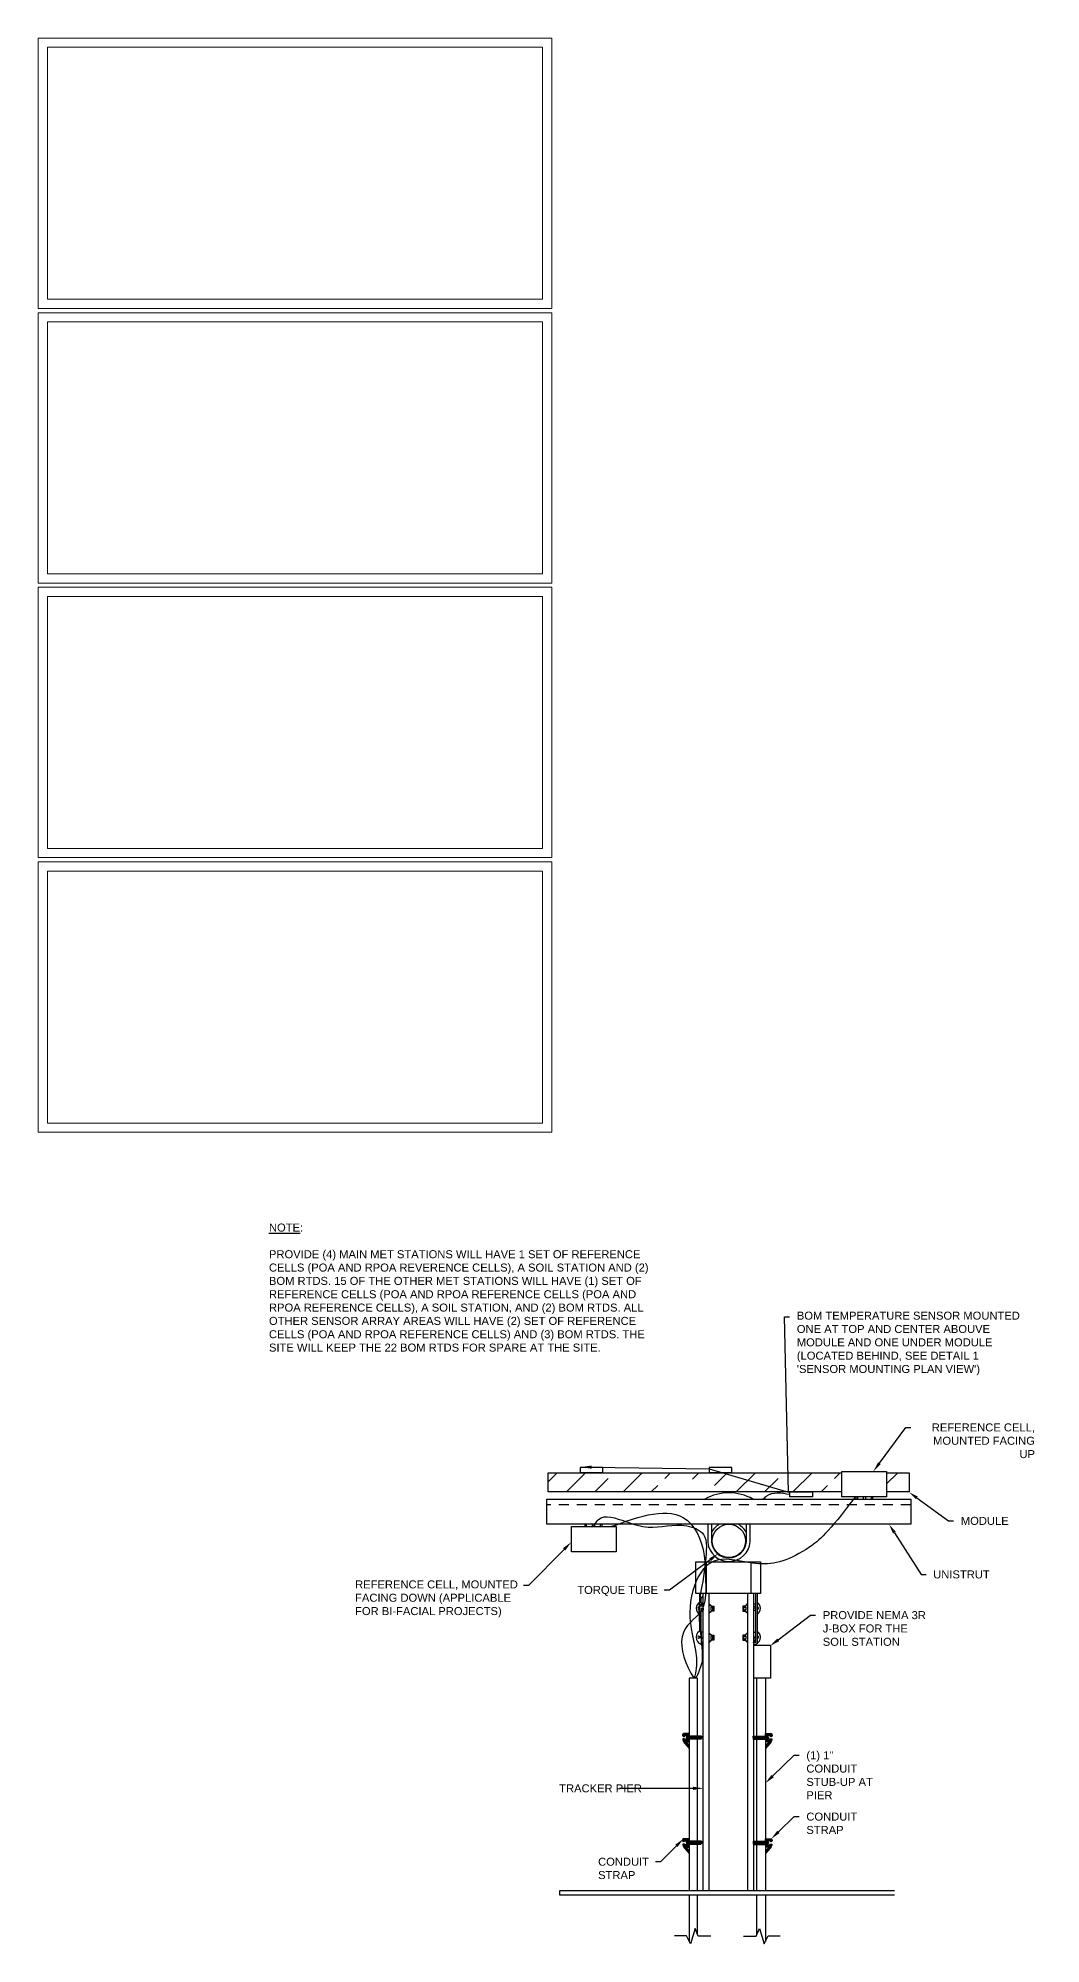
# Model space of a CAD drawing. Header units: feet. Extents: x -17 to 661, y -41 to 600.
# Drawn here: x 630.75 to 643.28, y 551.45 to 575.27 of the extents above; entities that cross this region are included whole.
import ezdxf
from ezdxf import colors
from ezdxf.entities.mleader import LeaderData, LeaderLine
from ezdxf.math import Vec2, Vec3

# ---------------------------------------------------------------- set-up
doc = ezdxf.new("R2010")
doc.units = ezdxf.units.FT
doc.header["$MEASUREMENT"] = 0
doc.linetypes.add('HIDDEN2', pattern=[0.1875, 0.125, -0.0625])
for name, color, linetype in [('DETL-LTLN', 5, 'Continuous'), ('E-DETAIL-THIN', 87, 'Continuous'), ('E-DETL', 7, 'Continuous'), ('E-TEXT', 7, 'Continuous'), ('G-ANNO-TEXT', 1, 'Continuous')]:
    doc.layers.add(name, color=color, linetype=linetype)
doc.styles.add('NEI-A', font='arial.ttf')

msp = doc.modelspace()

# ---------------------------------------------------------------- hatches: boundary and pattern name
at = {"layer": 'E-DETL'}
h = msp.add_hatch(color=252, dxfattribs=at)
h.dxf.hatch_style = 1
h.paths.add_polyline_path([(638.987, 554.052), (639.036, 554.052), (639.036, 554.023), (639.025, 554.011), (638.987, 554.011)])
h.paths.add_polyline_path([(638.882, 554.052), (638.987, 554.052), (638.987, 554.011), (638.882, 554.011)])
h.paths.add_polyline_path([(638.8, 554.073), (638.812, 554.084), (638.882, 554.084), (638.882, 554.052), (638.882, 554.011), (638.882, 553.98), (638.831, 553.98), (638.882, 553.936), (638.882, 553.897), (638.823, 553.964), (638.809, 553.984), (638.803, 554.006), (638.803, 554.016), (638.821, 554.015), (638.833, 554.006), (638.866, 554.008), (638.845, 554.028), (638.853, 554.051), (638.871, 554.051), (638.871, 554.059), (638.833, 554.058), (638.817, 554.049), (638.809, 554.043), (638.798, 554.059)])
h = msp.add_hatch(color=252, dxfattribs=at)
h.dxf.hatch_style = 1
h.paths.add_polyline_path([(639.729, 554.052), (639.681, 554.052), (639.681, 554.023), (639.691, 554.011), (639.729, 554.011)])
h.paths.add_polyline_path([(639.834, 554.052), (639.729, 554.052), (639.729, 554.011), (639.834, 554.011)])
h.paths.add_polyline_path([(639.916, 554.073), (639.905, 554.084), (639.834, 554.084), (639.834, 554.052), (639.834, 554.011), (639.834, 553.98), (639.885, 553.98), (639.834, 553.936), (639.834, 553.897), (639.894, 553.964), (639.908, 553.984), (639.913, 554.006), (639.913, 554.016), (639.895, 554.015), (639.884, 554.006), (639.851, 554.008), (639.872, 554.028), (639.864, 554.051), (639.845, 554.051), (639.846, 554.059), (639.884, 554.058), (639.899, 554.049), (639.907, 554.043), (639.918, 554.059)])
h = msp.add_hatch(color=252, dxfattribs=at)
h.dxf.hatch_style = 1
h.paths.add_polyline_path([(638.987, 552.738), (639.036, 552.738), (639.036, 552.708), (639.025, 552.696), (638.987, 552.696)])
h.paths.add_polyline_path([(638.882, 552.738), (638.987, 552.738), (638.987, 552.696), (638.882, 552.696)])
h.paths.add_polyline_path([(638.8, 552.759), (638.812, 552.769), (638.882, 552.769), (638.882, 552.738), (638.882, 552.696), (638.882, 552.665), (638.831, 552.665), (638.882, 552.621), (638.882, 552.583), (638.823, 552.649), (638.809, 552.669), (638.803, 552.691), (638.803, 552.701), (638.821, 552.7), (638.833, 552.691), (638.866, 552.693), (638.845, 552.714), (638.853, 552.736), (638.871, 552.736), (638.871, 552.744), (638.833, 552.744), (638.817, 552.734), (638.809, 552.729), (638.798, 552.744)])
h = msp.add_hatch(color=252, dxfattribs=at)
h.dxf.hatch_style = 1
h.paths.add_polyline_path([(639.729, 552.738), (639.681, 552.738), (639.681, 552.708), (639.691, 552.696), (639.729, 552.696)])
h.paths.add_polyline_path([(639.834, 552.738), (639.729, 552.738), (639.729, 552.696), (639.834, 552.696)])
h.paths.add_polyline_path([(639.916, 552.759), (639.905, 552.769), (639.834, 552.769), (639.834, 552.738), (639.834, 552.696), (639.834, 552.665), (639.885, 552.665), (639.834, 552.621), (639.834, 552.583), (639.894, 552.649), (639.908, 552.669), (639.913, 552.691), (639.913, 552.701), (639.895, 552.7), (639.884, 552.691), (639.851, 552.693), (639.872, 552.714), (639.864, 552.736), (639.845, 552.736), (639.846, 552.744), (639.884, 552.744), (639.899, 552.734), (639.907, 552.729), (639.918, 552.744)])
at = {"layer": 'E-TEXT'}
h = msp.add_hatch(dxfattribs=at)
h.set_pattern_fill('ANSI33', color=252, scale=2)
h.set_pattern_definition([(45, (20.1241, 28.26624), (-0.3535534, 0.3535534), []), (45, (20.47766, 28.26624), (-0.3535534, 0.3535534), [0.25, -0.125])])
edge = h.paths.add_edge_path()
edge.add_line((640.792, 557.342), (637.121, 557.342))
edge.add_line((637.121, 557.342), (637.121, 557.102))
edge.add_line((637.121, 557.102), (638.67, 557.102))
edge.add_line((638.67, 557.102), (638.67, 557.104))
edge.add_line((638.67, 557.104), (638.468, 557.105))
edge.add_line((638.468, 557.105), (638.468, 557.148))
edge.add_line((638.468, 557.148), (638.693, 557.264))
edge.add_line((638.693, 557.264), (638.738, 557.264))
edge.add_arc((638.812, 557.283), 0.0759, -14.8129, 194.4355, ccw=False)
edge.add_line((638.885, 557.263), (638.932, 557.263))
edge.add_line((638.932, 557.263), (639.158, 557.149))
edge.add_line((639.158, 557.149), (639.158, 557.102))
edge.add_line((639.158, 557.102), (640.792, 557.102))
edge.add_line((640.792, 557.102), (640.792, 557.342))
h = msp.add_hatch(dxfattribs=at)
h.set_pattern_fill('ANSI33', color=252, scale=2)
h.paths.add_polyline_path([(641.629, 557.342), (641.348, 557.342), (641.348, 557.102), (641.629, 557.102)])

# ---------------------------------------------------------------- linework, layer by layer
at = {"linetype": 'Continuous', "lineweight": 15}
for p, q in [((630.748, 575.272), (630.748, 571.893)), ((637.165, 575.272), (630.748, 575.272)), ((637.165, 571.893), (637.165, 575.272)), ((637.05, 575.158), (630.863, 575.158)), ((630.863, 575.158), (630.863, 572.008)), ((637.05, 572.008), (637.05, 575.158)), ((630.748, 571.893), (637.165, 571.893)), ((630.863, 572.008), (637.05, 572.008)), ((630.748, 571.841), (630.748, 568.461)), ((637.165, 571.841), (630.748, 571.841)), ((637.05, 571.726), (630.863, 571.726)), ((630.863, 571.726), (630.863, 568.576)), ((637.05, 568.576), (637.05, 571.726)), ((637.165, 568.461), (637.165, 571.841)), ((630.863, 568.576), (637.05, 568.576)), ((630.748, 568.461), (637.165, 568.461)), ((630.748, 568.409), (630.748, 565.03)), ((637.165, 568.409), (630.748, 568.409)), ((637.165, 565.03), (637.165, 568.409)), ((637.05, 568.294), (630.863, 568.294)), ((630.863, 568.294), (630.863, 565.144)), ((637.05, 565.144), (637.05, 568.294)), ((630.748, 565.03), (637.165, 565.03)), ((630.748, 564.977), (630.748, 561.598)), ((637.165, 564.977), (630.748, 564.977)), ((630.863, 565.144), (637.05, 565.144)), ((637.165, 561.598), (637.165, 564.977)), ((637.05, 564.862), (630.863, 564.862)), ((630.863, 564.862), (630.863, 561.713)), ((637.05, 561.713), (637.05, 564.862)), ((630.863, 561.713), (637.05, 561.713)), ((630.748, 561.598), (637.165, 561.598))]:
    msp.add_line(p, q, dxfattribs=at)
at = {"layer": 'DETL-LTLN'}
for points in [[(638.882, 554.776), (638.882, 552.122)], [(638.987, 554.776), (638.882, 554.776)], [(638.987, 552.122), (638.987, 554.776)], [(639.729, 552.122), (639.729, 554.776)], [(639.834, 554.776), (639.834, 552.122)], [(638.882, 552.053), (638.882, 551.485)], [(638.987, 551.573), (638.987, 552.053)], [(639.729, 551.573), (639.729, 552.053)], [(639.834, 552.053), (639.834, 551.485)]]:
    msp.add_lwpolyline(points, dxfattribs=at)
at = {"layer": 'E-DETAIL-THIN'}
for points in [[(637.805, 557.406), (637.522, 557.406), (637.522, 557.345), (637.805, 557.345), (637.805, 557.406)], [(639.415, 557.406), (639.132, 557.406), (639.132, 557.345), (639.415, 557.345), (639.415, 557.406)], [(640.139, 557.102), (640.422, 557.102), (640.422, 557.041), (640.139, 557.041), (640.139, 557.102)], [(640.962, 557.041), (640.962, 557.013)], [(640.983, 557.041), (640.983, 557.013)], [(641.054, 557.042), (641.054, 557.013)], [(641.083, 557.042), (641.083, 557.013)], [(641.156, 557.042), (641.156, 557.013)], [(641.174, 557.042), (641.174, 557.013)], [(637.582, 556.669), (637.582, 556.698)], [(637.6, 556.669), (637.6, 556.698)], [(637.673, 556.669), (637.673, 556.698)], [(637.702, 556.669), (637.702, 556.698)], [(637.773, 556.67), (637.773, 556.698)], [(637.794, 556.67), (637.794, 556.698)], [(639.036, 554.052), (638.882, 554.052), (638.882, 554.084), (638.812, 554.084), (638.8, 554.073), (638.798, 554.059), (638.809, 554.043), (638.817, 554.049), (638.833, 554.058), (638.871, 554.059), (638.871, 554.051), (638.853, 554.051), (638.845, 554.028), (638.866, 554.008), (638.833, 554.006), (638.821, 554.015), (638.803, 554.016), (638.803, 554.006), (638.809, 553.984), (638.823, 553.964), (638.882, 553.897)], [(638.882, 554.083), (638.803, 554.076), (638.805, 554.045), (638.823, 554.047), (638.829, 554.058), (638.882, 554.058)], [(639.031, 554.008), (639.033, 554.049), (638.865, 554.05), (638.835, 554.009)], [(639.036, 554.052), (639.036, 554.023), (639.025, 554.011), (638.882, 554.011)], [(639.681, 554.052), (639.834, 554.052), (639.834, 554.084), (639.905, 554.084), (639.916, 554.073), (639.918, 554.059), (639.907, 554.043), (639.899, 554.049), (639.884, 554.058), (639.846, 554.059), (639.845, 554.051), (639.864, 554.051), (639.872, 554.028), (639.851, 554.008), (639.884, 554.006), (639.895, 554.015), (639.913, 554.016), (639.913, 554.006), (639.908, 553.984), (639.894, 553.964), (639.834, 553.897)], [(639.681, 554.052), (639.681, 554.023), (639.691, 554.011), (639.834, 554.011)], [(639.685, 554.008), (639.683, 554.049), (639.852, 554.05), (639.881, 554.009)], [(639.834, 554.083), (639.914, 554.076), (639.911, 554.045), (639.894, 554.047), (639.888, 554.058), (639.834, 554.058)], [(638.882, 553.936), (638.831, 553.98), (638.882, 553.98)], [(639.834, 553.936), (639.885, 553.98), (639.834, 553.98)], [(639.036, 552.738), (638.882, 552.738), (638.882, 552.769), (638.812, 552.769), (638.8, 552.759), (638.798, 552.744), (638.809, 552.729), (638.817, 552.734), (638.833, 552.744), (638.871, 552.744), (638.871, 552.736), (638.853, 552.736), (638.845, 552.714), (638.866, 552.693), (638.833, 552.691), (638.821, 552.7), (638.803, 552.701), (638.803, 552.691), (638.809, 552.669), (638.823, 552.649), (638.882, 552.583)], [(638.882, 552.621), (638.831, 552.665), (638.882, 552.665)], [(639.036, 552.738), (639.036, 552.708), (639.025, 552.696), (638.882, 552.696)], [(639.681, 552.738), (639.834, 552.738), (639.834, 552.769), (639.905, 552.769), (639.916, 552.759), (639.918, 552.744), (639.907, 552.729), (639.899, 552.734), (639.884, 552.744), (639.846, 552.744), (639.845, 552.736), (639.864, 552.736), (639.872, 552.714), (639.851, 552.693), (639.884, 552.691), (639.895, 552.7), (639.913, 552.701), (639.913, 552.691), (639.908, 552.669), (639.894, 552.649), (639.834, 552.583)], [(639.681, 552.738), (639.681, 552.708), (639.691, 552.696), (639.834, 552.696)], [(639.834, 552.621), (639.885, 552.665), (639.834, 552.665)]]:
    msp.add_lwpolyline(points, dxfattribs=at)
msp.add_lwpolyline([(639.689, 555.188), (639.897, 555.188), (639.897, 554.776), (639.689, 554.776)], close=True, dxfattribs=at)
at = {"layer": 'E-DETAIL-THIN', "color": 252}
for points in [[(641.449, 552.064), (637.267, 552.064), (637.267, 552.122), (641.449, 552.122)], [(639.154, 551.55), (638.996, 551.55), (638.957, 551.648), (638.899, 551.454), (638.849, 551.553), (638.697, 551.553)], [(639.562, 551.55), (639.72, 551.55), (639.76, 551.648), (639.817, 551.454), (639.867, 551.553), (640.019, 551.553)]]:
    msp.add_lwpolyline(points, dxfattribs=at)
at = {"layer": 'E-DETAIL-THIN'}
for points in [[(637.904, 556.669), (638.855, 556.749), (639.076, 556.235), (639.01, 555.741), (639.033, 555.242), (639.046, 555.071), (639.038, 554.967), (639.006, 554.871), (638.986, 554.816), (638.962, 554.776)], [(640.14, 557.07), (639.849, 557.049), (639.808, 557.013)]]:
    msp.add_spline(points, degree=3, dxfattribs=at)
for points, knots in [([(640.951, 557.034), (640.619, 556.588), (640.222, 556.27), (639.775, 556.139), (639.154, 556.366), (638.871, 555.836), (638.885, 555.424), (638.978, 555.09), (638.978, 554.897), (638.951, 554.796), (638.945, 554.776)], [0, 0, 0, 0, 0.239637, 0.781273, 1.293258, 1.749211, 2.289928, 2.532494, 2.787852, 2.850479, 2.850479, 2.850479, 2.850479]), ([(637.687, 556.669), (637.705, 556.703), (637.782, 556.844), (638.088, 556.73), (638.425, 556.62), (638.762, 556.737), (639.139, 556.576), (639.042, 556.137), (639.164, 555.598), (638.695, 555.39), (638.833, 554.934), (638.939, 554.776)], [0, 0, 0, 0, 0.108423, 0.450369, 0.739182, 1.223855, 1.45654, 1.791379, 2.399296, 2.822707, 3.205212, 3.205212, 3.205212, 3.205212])]:
    msp.add_open_spline(points, degree=3, knots=knots, dxfattribs=at)
at = {"layer": 'E-DETL', "color": 252, "linetype": 'HIDDEN2'}
msp.add_lwpolyline([(641.652, 556.943), (637.104, 556.943)], dxfattribs=at)
at = {"layer": 'E-TEXT'}
for points in [[(640.79, 557.356), (641.348, 557.356), (641.348, 557.042), (640.79, 557.042)], [(637.104, 557.013), (641.652, 557.013), (641.652, 556.698), (637.104, 556.698)], [(637.413, 556.669), (637.971, 556.669), (637.971, 556.355), (637.413, 556.355)]]:
    msp.add_lwpolyline(points, close=True, dxfattribs=at)
at = {"layer": 'E-TEXT', "color": 252}
for points in [[(640.79, 557.102), (637.121, 557.102), (637.121, 557.342), (640.79, 557.342)], [(641.348, 557.342), (641.629, 557.342), (641.629, 557.102), (641.348, 557.102)], [(639.098, 555.835), (639.098, 556.229)], [(639.654, 556.229), (639.654, 555.835)], [(639.009, 555.835), (639.009, 555.361)], [(639.056, 555.711), (639.032, 555.711), (639.032, 555.771), (639.033, 555.783), (639.044, 555.783), (639.045, 555.795), (639.056, 555.795)], [(639.129, 555.832), (639.129, 552.122)], [(639.129, 555.699), (639.141, 555.699), (639.141, 555.687), (639.153, 555.687), (639.153, 555.675), (639.19, 555.675), (639.19, 555.614), (639.153, 555.614), (639.153, 555.602), (639.14, 555.602), (639.14, 555.59), (639.129, 555.59)], [(639.612, 555.699), (639.6, 555.699), (639.6, 555.687), (639.588, 555.687), (639.588, 555.675), (639.552, 555.675), (639.552, 555.614), (639.588, 555.614), (639.588, 555.602), (639.601, 555.602), (639.601, 555.59), (639.612, 555.59)], [(639.612, 555.832), (639.612, 552.122)], [(639.685, 555.835), (639.685, 552.122)], [(639.709, 555.699), (639.685, 555.699), (639.685, 555.675), (639.709, 555.675)], [(639.71, 555.835), (639.709, 555.215)], [(639.732, 555.835), (639.733, 555.216)], [(639.032, 555.675), (639.008, 555.675)], [(639.032, 555.65), (639.056, 555.65), (639.056, 555.626), (639.032, 555.626)], [(639.032, 555.65), (639.032, 555.626)], [(639.056, 555.349), (639.033, 555.349), (639.033, 555.614), (639.056, 555.614)], [(639.709, 555.65), (639.685, 555.65), (639.685, 555.626), (639.709, 555.626)], [(639.009, 555.301), (639.009, 555.274)], [(639.033, 555.349), (639.033, 555.197)], [(639.056, 555.276), (639.033, 555.276), (639.033, 555.288), (639.056, 555.288)], [(639.033, 555.228), (639.056, 555.228)], [(639.129, 555.335), (639.141, 555.335), (639.141, 555.324), (639.153, 555.324), (639.153, 555.311), (639.19, 555.311), (639.19, 555.25), (639.153, 555.25), (639.153, 555.239), (639.14, 555.239), (639.14, 555.227), (639.129, 555.227)], [(639.612, 555.335), (639.6, 555.335), (639.6, 555.324), (639.588, 555.324), (639.588, 555.311), (639.552, 555.311), (639.552, 555.25), (639.588, 555.25), (639.588, 555.239), (639.601, 555.239), (639.601, 555.227), (639.612, 555.227)], [(639.685, 555.348), (639.709, 555.348)], [(639.709, 555.288), (639.685, 555.288)], [(639.709, 555.276), (639.685, 555.276)], [(639.709, 555.252), (639.685, 555.252), (639.685, 555.239), (639.709, 555.239)], [(639.709, 555.215), (639.685, 555.215), (639.685, 555.227), (639.709, 555.227)]]:
    msp.add_lwpolyline(points, dxfattribs=at)
at = {"layer": 'E-TEXT'}
for points in [[(639.116, 556.698), (639.116, 556.472, 0.397318), (639.382, 556.234, 0.388268), (639.643, 556.48), (639.643, 556.698)], [(639.161, 556.698), (639.161, 556.474, 0.395219), (639.381, 556.28, 0.386539), (639.598, 556.482), (639.598, 556.698)]]:
    msp.add_lwpolyline(points, format="xyb", dxfattribs=at)
at = {"layer": 'E-TEXT', "color": 252}
for points in [[(638.966, 556.229), (639.773, 556.229), (639.773, 555.835), (638.966, 555.835)], [(639.032, 555.699), (639.056, 555.699), (639.056, 555.675), (639.032, 555.675)], [(639.177, 555.662), (639.153, 555.662), (639.153, 555.627), (639.177, 555.627)], [(639.564, 555.662), (639.588, 555.662), (639.588, 555.627), (639.564, 555.627)], [(639.177, 555.299), (639.153, 555.299), (639.153, 555.263), (639.177, 555.263)], [(639.564, 555.299), (639.588, 555.299), (639.588, 555.263), (639.564, 555.263)]]:
    msp.add_lwpolyline(points, close=True, dxfattribs=at)
msp.add_circle((639.378, 556.49), 0.208, dxfattribs=at)
at = {"layer": 'E-TEXT', "color": 253}
msp.add_arc((639.378, 556.49), 0.602, 60.1989, 119.8011, dxfattribs=at)
at = {"layer": 'E-TEXT', "color": 252}
for centre, radius, start, end in [((639.378, 556.49), 0.24, 119.8768, 154.48), ((639.378, 556.49), 0.24, 23.8044, 60.1232), ((639.062, 555.648), 0.0929, 124.8188, 235.2383), ((639.68, 555.648), 0.0929, 304.7617, 55.1812), ((639.005, 555.65), 0.0135, 78.1415, 282.0694), ((639.736, 555.65), 0.0136, 255.4319, 104.6096), ((639.062, 555.285), 0.0929, 124.8188, 267.4365), ((639.005, 555.288), 0.0135, 75.8219, 284.1365), ((639.68, 555.285), 0.0929, 272.5635, 55.1812), ((639.736, 555.288), 0.0135, 255.8635, 104.1781)]:
    msp.add_arc(centre, radius, start, end, dxfattribs=at)
msp.add_open_spline([(639.056, 552.122), (639.056, 553.375), (639.056, 554.627), (639.056, 555.835)], degree=3, dxfattribs=at)

# ---------------------------------------------------------------- texts
at = {"layer": 'G-ANNO-TEXT', "insert": (633.632, 560.457), "char_height": 0.1, "attachment_point": 1, "style": 'NEI-A'}
msp.add_mtext_dynamic_manual_height_columns('\\pi-0.5,l0.5;{\\LNOTE}:\\P\\P\\pi0,l0;{\\A1;PROVIDE (4) MAIN MET STATIONS WILL HAVE 1 SET OF REFERENCE CELLS (POA AND RPOA REVERENCE CELLS), A SOIL STATION AND (2) BOM RTDS. 15 OF THE OTHER MET STATIONS WILL HAVE (1) SET OF REFERENCE CELLS (POA AND RPOA REFERENCE CELLS (POA AND RPOA REFERENCE CELLS), A SOIL STATION, AND (2) BOM RTDS. ALL OTHER SENSOR ARRAY AREAS WILL HAVE (2) SET OF REFERENCE CELLS (POA AND RPOA REFERENCE CELLS) AND (3) BOM RTDS. THE SITE WILL KEEP THE 22 BOM RTDS FOR SPARE AT THE SITE.}', width=4.90066, gutter_width=1, heights=[0], dxfattribs=at)

# ---------------------------------------------------------------- leaders
at = {"layer": 'G-ANNO-TEXT'}
ml = msp.add_multileader_mtext('Standard', dxfattribs=at)
ml.set_content("BOM TEMPERATURE SENSOR MOUNTED ONE AT TOP AND CENTER ABOUVE MODULE AND ONE UNDER MODULE (LOCATED BEHIND, SEE DETAIL 1 'SENSOR MOUNTING PLAN VIEW')", color=256, style='NEI-A')
ml.set_leader_properties()
ml.build(insert=Vec2(0, 0))
ml.multileader.update_dxf_attribs({"dogleg_length": 0.0625, "arrow_head_size": 0.125})
ctx = ml.context
ctx.base_point, ctx.char_height, ctx.arrow_head_size, ctx.landing_gap_size, ctx.plane_origin = Vec3(640.137, 559.291), 0.1, 0.125, 0.09, Vec3(631.841, 561.346)
notes = []
notes.append((ctx, [(1, (1, 1, 0), (640.074, 559.291), (1, 0), 0.0625, [(2, [(637.539, 557.414), (639.132, 557.393), (640.124, 557.099)], 0, [])])]))
ctx.mtext.insert, ctx.mtext.width, ctx.mtext.defined_height, ctx.mtext.flow_direction = Vec3(640.227, 559.356), 2.78255, 0.638, 5
ml = msp.add_multileader_mtext('Standard', dxfattribs=at)
ml.set_content('REFERENCE CELL, MOUNTED FACING UP', color=256, style='NEI-A')
ml.set_leader_properties()
ml.build(insert=Vec2(0, 0))
ml.multileader.update_dxf_attribs({"dogleg_length": 0.0625, "arrow_head_size": 0.125})
ctx = ml.context
ctx.base_point, ctx.char_height, ctx.arrow_head_size, ctx.landing_gap_size, ctx.plane_origin = Vec3(641.65, 557.908), 0.1, 0.125, 0.0625, Vec3(639.737, 561.269)
ctx.text_align_type = 2
notes.append((ctx, [(1, (1, 1, 0), (641.587, 557.908), (1, 0), 0.0625, [(0, [(641.184, 557.361)], 0, [])])]))
ctx.mtext.insert, ctx.mtext.width, ctx.mtext.defined_height, ctx.mtext.alignment, ctx.mtext.flow_direction = Vec3(643.202, 557.959), 1.50059, 0.638, 3, 5
ml = msp.add_multileader_mtext('Standard', dxfattribs=at)
ml.set_content('MODULE', color=256, style='NEI-A')
ml.set_leader_properties()
ml.build(insert=Vec2(0, 0))
ml.multileader.update_dxf_attribs({"dogleg_length": 0.0625, "arrow_head_size": 0.125})
ctx = ml.context
ctx.base_point, ctx.char_height, ctx.arrow_head_size, ctx.landing_gap_size, ctx.plane_origin = Vec3(642.186, 556.74), 0.1, 0.125, 0.09, Vec3(640.273, 560.1)
notes.append((ctx, [(1, (1, 1, 0), (642.123, 556.74), (1, 0), 0.0625, [(0, [(641.625, 557.102)], 0, [])])]))
ctx.mtext.insert, ctx.mtext.width, ctx.mtext.defined_height, ctx.mtext.flow_direction = Vec3(642.276, 556.791), 1, 0.638, 5
ml = msp.add_multileader_mtext('Standard', dxfattribs=at)
ml.set_content('UNISTRUT', color=256, style='NEI-A')
ml.set_leader_properties()
ml.build(insert=Vec2(0, 0))
ml.multileader.update_dxf_attribs({"dogleg_length": 0.0625, "arrow_head_size": 0.125})
ctx = ml.context
ctx.base_point, ctx.char_height, ctx.arrow_head_size, ctx.landing_gap_size, ctx.plane_origin = Vec3(641.841, 556.071), 0.1, 0.125, 0.09, Vec3(639.928, 559.432)
notes.append((ctx, [(1, (1, 1, 0), (641.779, 556.071), (1, 0), 0.0625, [(0, [(641.379, 556.698)], 0, [])])]))
ctx.mtext.insert, ctx.mtext.width, ctx.mtext.defined_height, ctx.mtext.flow_direction = Vec3(641.931, 556.122), 1, 0.638, 5
ml = msp.add_multileader_mtext('Standard', dxfattribs=at)
ml.set_content('REFERENCE CELL, MOUNTED FACING DOWN (APPLICABLE FOR BI-FACIAL PROJECTS)', color=256, style='NEI-A')
ml.set_leader_properties()
ml.build(insert=Vec2(0, 0))
ml.multileader.update_dxf_attribs({"dogleg_length": 0.0625, "arrow_head_size": 0.125})
ctx = ml.context
ctx.base_point, ctx.char_height, ctx.arrow_head_size, ctx.landing_gap_size, ctx.plane_origin = Vec3(634.618, 555.932), 0.1, 0.125, 0.09, Vec3(631.932, 559.342)
notes.append((ctx, [(0, (1, 1, 0), (636.876, 555.932), (-1, 0), 0.0625, [(0, [(637.407, 556.474)], 0, [])])]))
ctx.mtext.insert, ctx.mtext.width, ctx.mtext.defined_height, ctx.mtext.flow_direction = Vec3(634.708, 555.997), 2.17222, 0.638, 5
ml = msp.add_multileader_mtext('Standard', dxfattribs=at)
ml.set_content('TORQUE TUBE', color=256, style='NEI-A')
ml.set_leader_properties()
ml.build(insert=Vec2(0, 0))
ml.multileader.update_dxf_attribs({"dogleg_length": 0.0625, "arrow_head_size": 0.125})
ctx = ml.context
ctx.base_point, ctx.char_height, ctx.arrow_head_size, ctx.landing_gap_size, ctx.plane_origin = Vec3(637.394, 555.874), 0.1, 0.125, 0.09, Vec3(633.138, 558.511)
notes.append((ctx, [(0, (1, 1, 0), (638.634, 555.874), (-1, 0), 0.0625, [(0, [(639.244, 556.331)], 0, [])])]))
ctx.mtext.insert, ctx.mtext.width, ctx.mtext.defined_height, ctx.mtext.flow_direction = Vec3(637.484, 555.928), 1, 0.638, 5
ml = msp.add_multileader_mtext('Standard', dxfattribs=at)
ml.set_content('PROVIDE NEMA 3R J-BOX FOR THE SOIL STATION', color=256, style='NEI-A')
ml.set_leader_properties()
ml.build(insert=Vec2(0, 0))
ml.multileader.update_dxf_attribs({"dogleg_length": 0.0625, "arrow_head_size": 0.125})
ctx = ml.context
ctx.base_point, ctx.char_height, ctx.arrow_head_size, ctx.landing_gap_size, ctx.plane_origin = Vec3(640.461, 555.562), 0.1, 0.125, 0.09, Vec3(638.442, 560.083)
notes.append((ctx, [(1, (1, 1, 0), (640.398, 555.562), (1, 0), 0.0625, [(0, [(639.894, 555.178)], 0, [])])]))
ctx.mtext.insert, ctx.mtext.width, ctx.mtext.defined_height, ctx.mtext.flow_direction = Vec3(640.551, 555.613), 1.35085, 0.638, 5
ml = msp.add_multileader_mtext('Standard', dxfattribs=at)
ml.set_content('(1) 1" CONDUIT STUB-UP AT PIER', color=256, style='NEI-A')
ml.set_leader_properties()
ml.build(insert=Vec2(0, 0))
ml.multileader.update_dxf_attribs({"dogleg_length": 0.0625, "arrow_head_size": 0.125})
ctx = ml.context
ctx.base_point, ctx.char_height, ctx.arrow_head_size, ctx.landing_gap_size, ctx.plane_origin = Vec3(640.256, 553.812), 0.1, 0.125, 0.09, Vec3(638.343, 557.173)
notes.append((ctx, [(1, (1, 1, 0), (640.194, 553.812), (1, 0), 0.0625, [(0, [(639.834, 553.463)], 0, [])])]))
ctx.mtext.insert, ctx.mtext.width, ctx.mtext.defined_height, ctx.mtext.flow_direction = Vec3(640.346, 553.862), 1, 0.638, 5
ml = msp.add_multileader_mtext('Standard', dxfattribs=at)
ml.set_content('TRACKER PIER', color=256, style='NEI-A')
ml.set_leader_properties()
ml.build(insert=Vec2(0, 0))
ml.multileader.update_dxf_attribs({"dogleg_length": 0.0625, "arrow_head_size": 0.125})
ctx = ml.context
ctx.base_point, ctx.char_height, ctx.arrow_head_size, ctx.landing_gap_size, ctx.plane_origin = Vec3(637.168, 553.398), 0.1, 0.125, 0.09, Vec3(633.129, 556.808)
notes.append((ctx, [(0, (1, 1, 0), (638.073, 553.398), (-1, 0), 0.0625, [(0, [(639.056, 553.398)], 0, [])])]))
ctx.mtext.insert, ctx.mtext.width, ctx.mtext.defined_height, ctx.mtext.flow_direction = Vec3(637.258, 553.448), 1, 0.638, 5
ml = msp.add_multileader_mtext('Standard', dxfattribs=at)
ml.set_content('CONDUIT STRAP', color=256, style='NEI-A')
ml.set_leader_properties()
ml.build(insert=Vec2(0, 0))
ml.multileader.update_dxf_attribs({"dogleg_length": 0.0625, "arrow_head_size": 0.125})
ctx = ml.context
ctx.base_point, ctx.char_height, ctx.arrow_head_size, ctx.landing_gap_size, ctx.plane_origin = Vec3(640.256, 553.045), 0.1, 0.125, 0.09, Vec3(638.343, 556.405)
notes.append((ctx, [(1, (1, 1, 0), (640.194, 553.045), (1, 0), 0.0625, [(0, [(639.907, 552.767)], 0, [])])]))
ctx.mtext.insert, ctx.mtext.width, ctx.mtext.defined_height, ctx.mtext.flow_direction = Vec3(640.346, 553.095), 1, 0.638, 5
ml = msp.add_multileader_mtext('Standard', dxfattribs=at)
ml.set_content('CONDUIT STRAP', color=256, style='NEI-A')
ml.set_leader_properties()
ml.build(insert=Vec2(0, 0))
ml.multileader.update_dxf_attribs({"dogleg_length": 0.0625, "arrow_head_size": 0.125})
ctx = ml.context
ctx.base_point, ctx.char_height, ctx.arrow_head_size, ctx.landing_gap_size, ctx.plane_origin = Vec3(637.654, 552.48), 0.1, 0.125, 0.09, Vec3(640.373, 556.405)
notes.append((ctx, [(1, (1, 1, 0), (638.523, 552.48), (-1, 0), 0.0625, [(0, [(638.81, 552.767)], 0, [])])]))
ctx.mtext.insert, ctx.mtext.width, ctx.mtext.defined_height, ctx.mtext.flow_direction = Vec3(637.744, 552.531), 1, 0.638, 5
for ctx, leaders in notes:
    for number, flags, end, landing, length, lines in leaders:
        leader = LeaderData()
        leader.index, (leader.has_last_leader_line, leader.has_dogleg_vector, leader.attachment_direction) = number, flags
        leader.last_leader_point, leader.dogleg_vector, leader.dogleg_length = Vec3(end), Vec3(landing), length
        for number, points, colour, breaks in lines:
            line = LeaderLine()
            line.index, line.vertices, line.color, line.breaks = number, Vec3.list(points), colors.encode_raw_color(colour), breaks
            leader.lines.append(line)
        ctx.leaders.append(leader)

doc.saveas('drawing.dxf')
